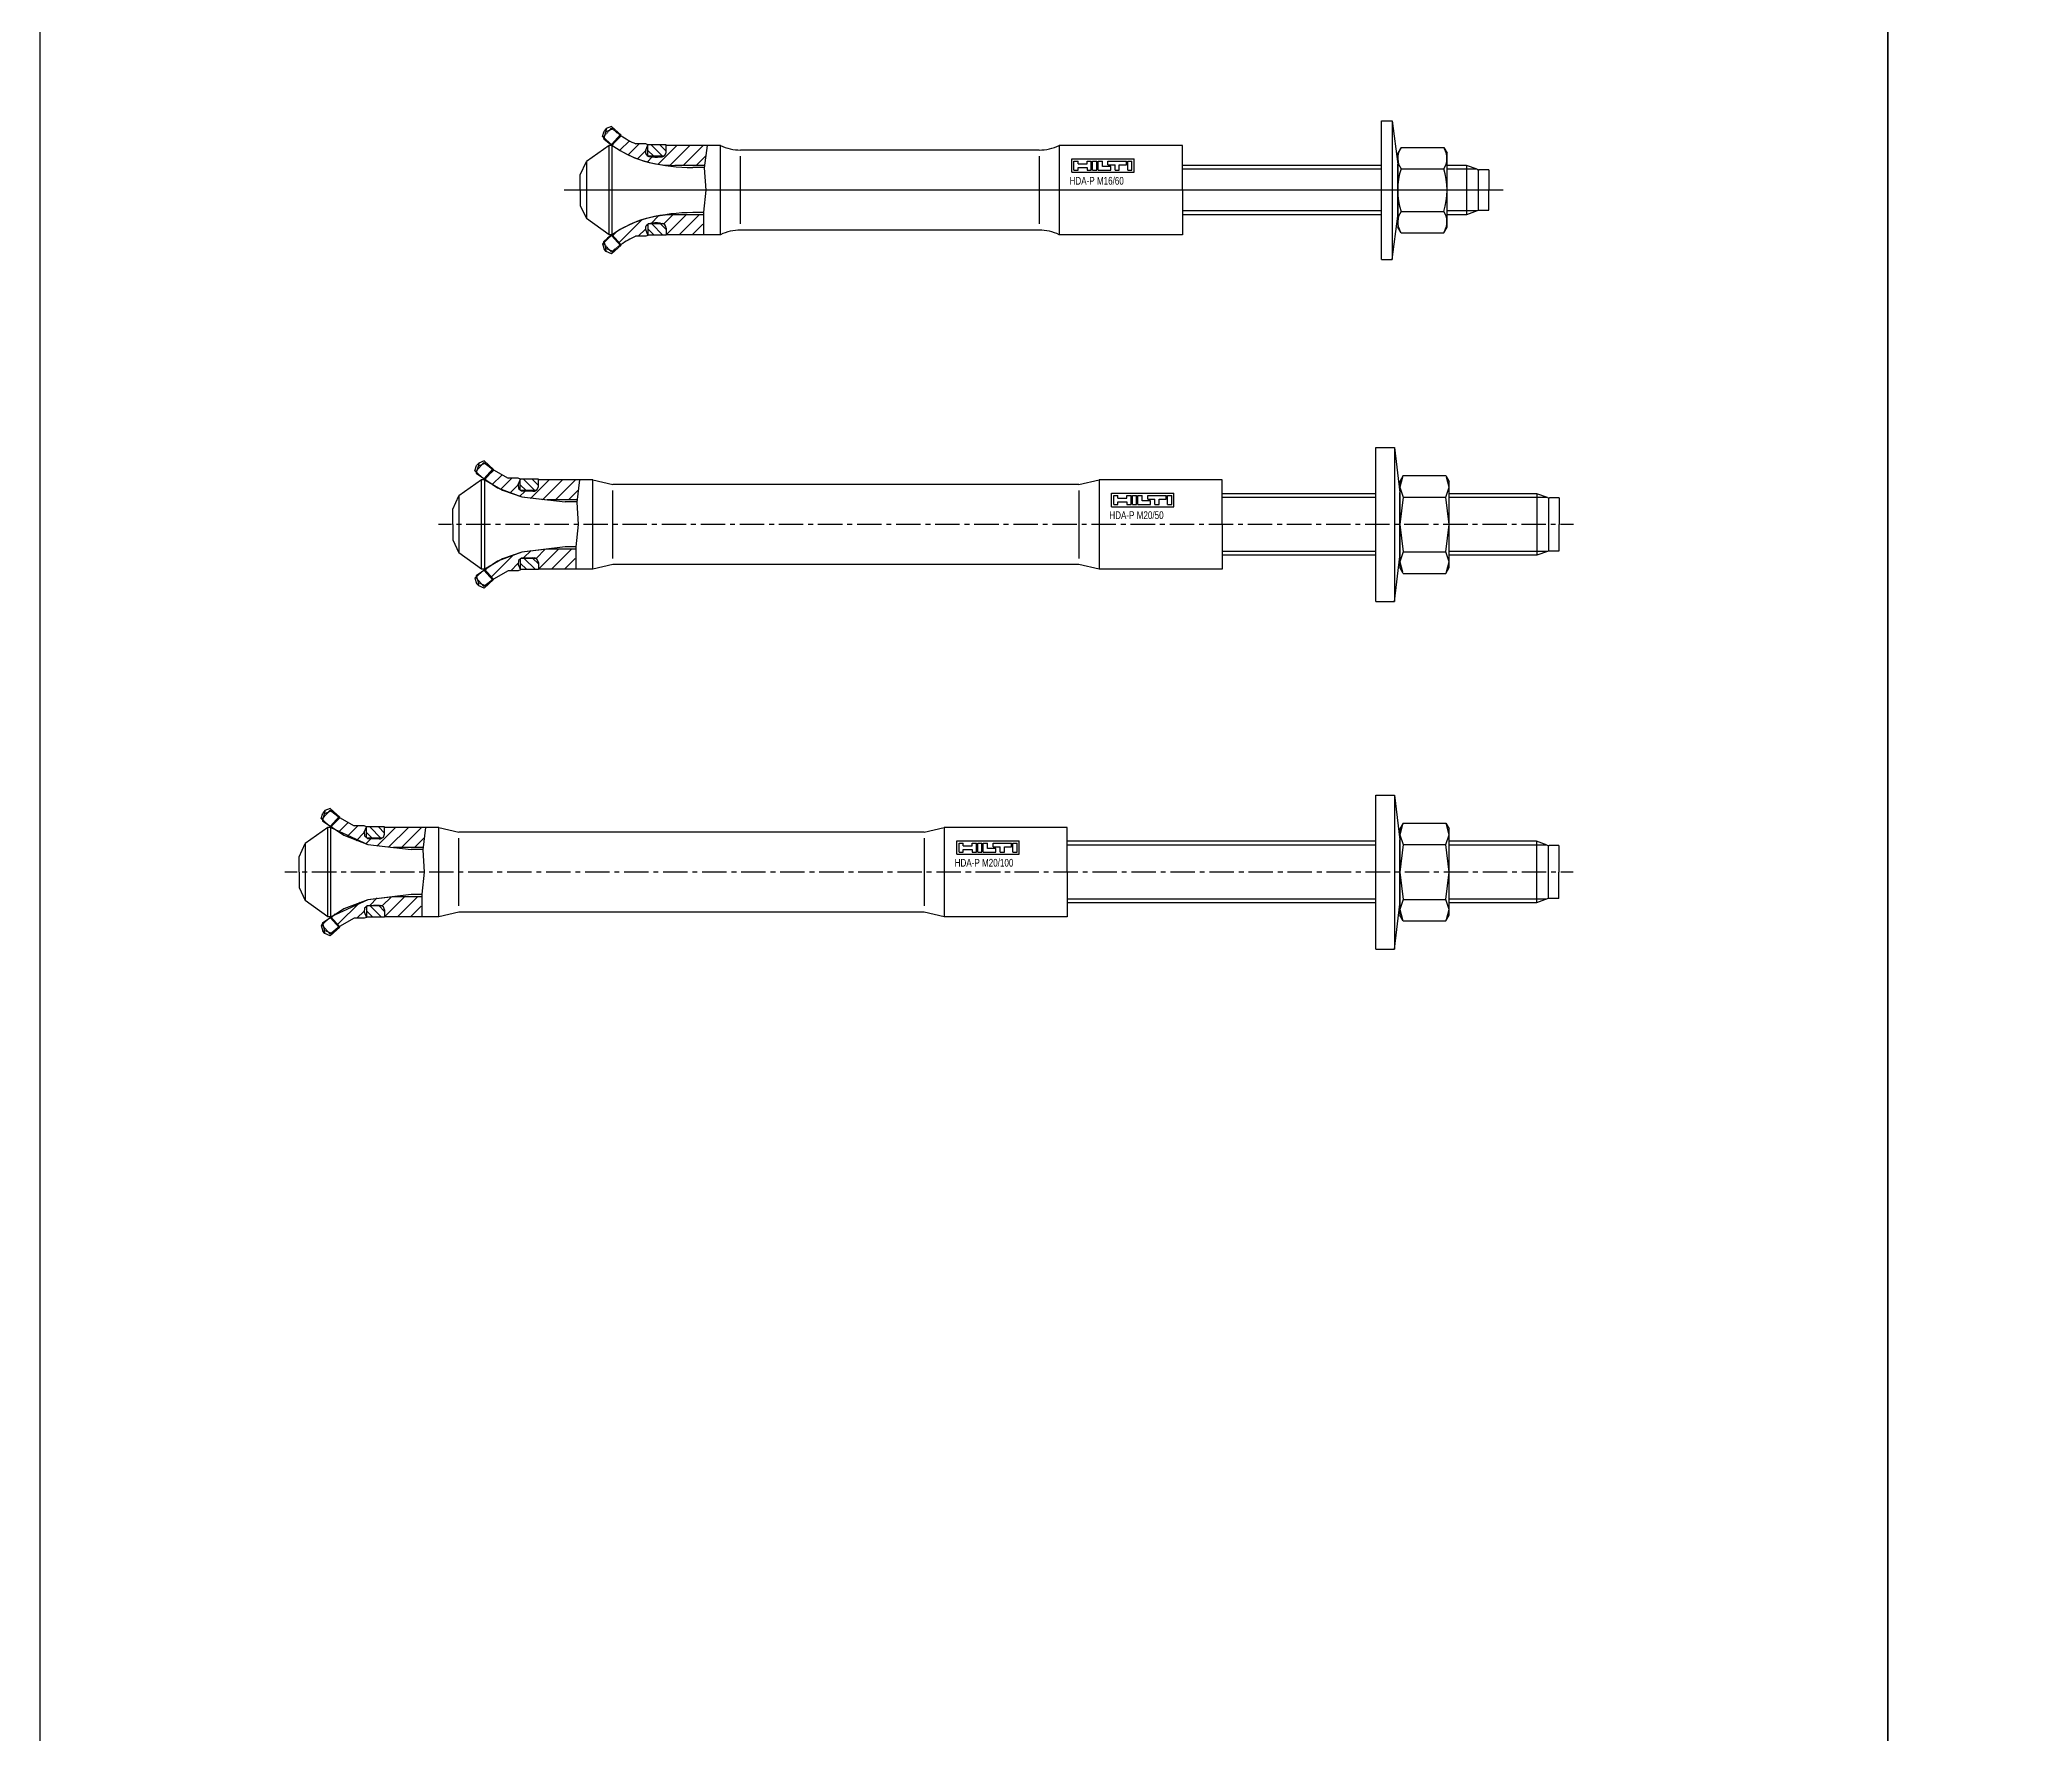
# Model space of a CAD drawing. Header units: millimetres. Extents: x 296 to 4896, y 152 to 3333.
# Drawn here: x 296 to 943, y 2233 to 2783 of the extents above; entities that cross this region are included whole.
import ezdxf

# ---------------------------------------------------------------- set-up
doc = ezdxf.new("R2010")
doc.units = ezdxf.units.MM
doc.linetypes.add('CENTERLI', pattern=[1, 0.75, -0.0625, 0.125, -0.0625])
doc.linetypes.add('DASHED', pattern=[0.25, 0.15625, -0.09375])
for name, color, linetype in [('1', 1, 'DASHED'), ('2', 3, 'Continuous'), ('3', 4, 'Continuous'), ('33', 3, 'Continuous'), ('4', 2, 'Continuous')]:
    doc.layers.add(name, color=color, linetype=linetype)
doc.styles.get("Standard").update_dxf_attribs({"font": 'arial.ttf'})

# ---------------------------------------------------------------- blocks, each defined once
blk = doc.blocks.new('HDA-P M16-60')
at = {"layer": '1'}
for p, q in [((-284.89, 20.15), (-287.4, 17.36)), ((-287.49, -17.22), (-287.53, -17.1)), ((-284.89, -20.15), (-287.4, -17.36))]:
    blk.add_line(p, q, dxfattribs=at)
at = {"layer": '1', "linetype": 'CENTERLI'}
blk.add_line((4.65, 0), (-300.25, 0), dxfattribs=at)
at = {"layer": '1'}
for centre, radius, start, end in [((-264.31, 43), 30.75, 228, 235.29168), ((-287.03, 17.03), 0.5, 138, 167.03084), ((-287.03, -17.03), 0.5, 187.20178, 222), ((-264.31, -43), 30.75, 124.70832, 132)]:
    blk.add_arc(centre, radius, start, end, dxfattribs=at)
at = {"layer": '2'}
for p, q in [((-286.56, 19.96), (-287.27, 19.17)), ((-284.15, 20.04), (-286.68, 18.96)), ((-286.56, 19.96), (-286.68, 18.96)), ((-284.86, 20.68), (-286.56, 19.96)), ((-281.73, 17.85), (-284.86, 20.68)), ((-287.81, 17.41), (-287.27, 19.17)), ((-284.67, 14.58), (-287.81, 17.41)), ((-287.3, 16.95), (-286.68, 18.96)), ((-281.95, 18.05), (-284.89, 14.78)), ((-281.82, 17.72), (-284.69, 14.54)), ((-281.73, 17.85), (-284.67, 14.58)), ((-273.76, 15), (-277.03, 15)), ((-273.05, 14.71), (-273.76, 15)), ((-273.75, 12.97), (-273.05, 14.71)), ((-273.07, 11.09), (-273.07, 14.65)), ((-267.17, 14.65), (-273.07, 14.65)), ((-267.17, 12.32), (-267.17, 14.65)), ((-249.5, 14.5), (-267.17, 14.5)), ((-267.17, 12.32), (-267.17, 14.5)), ((-249.5, -14.5), (-249.5, 14.5)), ((-146.04, 13), (-242.97, 13)), ((-99.5, 14.5), (-139.5, 14.5)), ((-139.5, 14.5), (-139.5, -14.5)), ((-99.5, 0), (-99.5, 14.5)), ((-28.52, 13.86), (-29.59, 12)), ((-28.52, 13.86), (-14.66, 13.86)), ((-14.66, 13.86), (-13.59, 12)), ((-267.97, 11), (-272.92, 11)), ((-268.97, 10.77), (-268.47, 10.84)), ((-254.68, 8), (-264.31, 8)), ((-29.59, 12), (-29.59, -12)), ((-28.52, 6.93), (-14.66, 6.93)), ((-13.59, -12), (-13.59, 12)), ((-99.5, 0), (-99.5, -14.5)), ((-273.07, -11.09), (-273.07, -14.65)), ((-267.97, -11), (-272.92, -11)), ((-268.97, -10.77), (-268.47, -10.84)), ((-267.17, -12.32), (-267.17, -14.65)), ((-267.17, -12.32), (-267.17, -14.5)), ((-255.11, -8), (-264.31, -8)), ((-28.52, -13.86), (-29.59, -12)), ((-28.52, -6.93), (-14.66, -6.93)), ((-14.66, -13.86), (-13.59, -12)), ((-284.67, -14.58), (-287.81, -17.41)), ((-287.81, -17.41), (-287.27, -19.17)), ((-287.3, -16.95), (-286.68, -18.96)), ((-286.56, -19.96), (-287.27, -19.17)), ((-286.56, -19.96), (-286.68, -18.96)), ((-284.15, -20.04), (-286.68, -18.96)), ((-281.95, -18.05), (-284.89, -14.78)), ((-281.73, -17.85), (-284.86, -20.68)), ((-281.82, -17.72), (-284.69, -14.54)), ((-281.73, -17.85), (-284.67, -14.58)), ((-273.76, -15), (-277.03, -15)), ((-273.05, -14.71), (-273.76, -15)), ((-273.75, -12.97), (-273.05, -14.71)), ((-267.17, -14.65), (-273.07, -14.65)), ((-249.5, -14.5), (-267.17, -14.5)), ((-146.04, -13), (-242.97, -13)), ((-99.5, -14.5), (-139.5, -14.5)), ((-28.52, -13.86), (-14.66, -13.86)), ((-284.86, -20.68), (-286.56, -19.96))]:
    blk.add_line(p, q, dxfattribs=at)
for centre, radius, start, end in [((-287.03, 17.03), 0.5, 167.03084, 228.8304), ((-264.31, 43), 35, 228.8304, 270), ((-264.31, 43), 30.75, 235.29168, 245.58409), ((-272.36, 12.41), 1.5, 158, 256.41637), ((-242.97, 28), 15, 244.15807, 270), ((-146.04, 28), 15, 270, 295.84193), ((-23.52, 10.37), 6.07, 150, 214.56509), ((-19.66, 10.37), 6.07, 325.43491, 30), ((-270.36, 20.67), 10, 256.41637, 278), ((-268.67, 12.32), 1.5, 278, 0), ((-6.66, 0), 22.93, 162.41205, 197.58795), ((-36.52, 0), 22.93, 342.41205, 17.58795), ((-264.31, -43), 35, 90, 131.1696), ((-272.36, -12.41), 1.5, 103.58363, 202), ((-270.36, -20.67), 10, 82, 103.58363), ((-268.67, -12.32), 1.5, 0, 82), ((-23.52, -10.37), 6.07, 145.43491, 210), ((-19.66, -10.37), 6.07, 330, 34.56509), ((-287.03, -17.03), 0.5, 131.1696, 187.20178), ((-264.31, -43), 30.75, 114.41591, 124.70832), ((-242.97, -28), 15, 90, 115.84193), ((-146.04, -28), 15, 64.15807, 90)]:
    blk.add_arc(centre, radius, start, end, dxfattribs=at)
at = {"layer": '3', "color": 3}
for p, q in [((-34.89, -22.5), (-34.89, 22.5)), ((-34.89, 22.5), (-31.36, 22.5)), ((-31.36, 22.5), (-31.36, -22.5)), ((-31.36, 22.5), (-29.59, 8.42)), ((-29.59, -8.42), (-29.59, 8.42)), ((-31.36, -22.5), (-29.59, -8.42)), ((-34.89, -22.5), (-31.36, -22.5))]:
    blk.add_line(p, q, dxfattribs=at)
at = {"layer": '3'}
for p, q in [((-242.97, -11), (-242.97, 11)), ((-146.04, 11), (-146.04, -11))]:
    blk.add_line(p, q, dxfattribs=at)
at = {"layer": '3', "color": 1}
for p, q in [((-135.46, 5.77), (-135.46, 10.14)), ((-135.46, 10.14), (-115.17, 10.14)), ((-134.74, 6.5), (-134.74, 9.41)), ((-134.74, 9.41), (-133.37, 9.41)), ((-134.74, 6.5), (-133.37, 6.5)), ((-133.37, 8.55), (-133.37, 9.41)), ((-133.37, 8.55), (-130.45, 8.55)), ((-133.37, 6.5), (-133.37, 7.35)), ((-133.37, 7.35), (-130.45, 7.35)), ((-130.45, 9.41), (-129.08, 9.41)), ((-130.45, 8.55), (-130.45, 9.41)), ((-130.45, 7.35), (-130.45, 6.5)), ((-130.45, 6.5), (-129.08, 6.5)), ((-129.08, 6.5), (-129.08, 9.41)), ((-128.66, 9.41), (-127.29, 9.41)), ((-128.66, 6.5), (-128.66, 9.41)), ((-128.66, 6.5), (-127.29, 6.5)), ((-127.29, 6.5), (-127.29, 9.41)), ((-126.86, 9.41), (-125.49, 9.41)), ((-126.86, 6.5), (-126.86, 9.41)), ((-126.86, 6.5), (-122.75, 6.5)), ((-125.49, 7.69), (-125.49, 9.41)), ((-122.75, 7.69), (-125.49, 7.69)), ((-123.69, 9.41), (-117.69, 9.41)), ((-123.69, 8.21), (-123.69, 9.41)), ((-123.69, 8.21), (-121.38, 8.21)), ((-122.75, 6.5), (-122.75, 7.69)), ((-121.38, 6.5), (-121.38, 8.21)), ((-121.38, 6.5), (-120.01, 6.5)), ((-120.01, 6.5), (-120.01, 8.21)), ((-120.01, 8.21), (-117.69, 8.21)), ((-117.69, 8.21), (-117.69, 9.41)), ((-117.26, 9.41), (-115.89, 9.41)), ((-117.26, 6.5), (-117.26, 9.41)), ((-117.26, 6.5), (-115.89, 6.5)), ((-115.89, 6.5), (-115.89, 9.41)), ((-115.17, 5.77), (-115.17, 10.14)), ((-135.46, 5.77), (-115.17, 5.77))]:
    blk.add_line(p, q, dxfattribs=at)
at = {"layer": '3'}
blk.add_lwpolyline([(-253.83, 14.5), (-254.74, 7.25), (-254.23, -0.02), (-254.99, -7.22), (-254.99, -14.5)], dxfattribs=at)
at = {"layer": '33'}
for p, q in [((-285.63, 14.5), (-293.02, 9.25)), ((-284.63, 14.5), (-285.63, 14.5)), ((-285.63, -14.5), (-285.63, 14.5)), ((-284.63, -14.5), (-284.63, 14.5)), ((-295, 5), (-293.02, 9.25)), ((-293.02, 9.25), (-293.02, -9.25)), ((-254.74, 7.3), (-258.5, 7.3)), ((-34.89, 8), (-99.5, 8)), ((-7.31, 8), (-13.59, 8)), ((-3.83, 6.74), (-7.31, 8)), ((-7.31, 8), (-7.31, -8)), ((-3.5, 6.65), (-3.5, -6.65)), ((0, 6.61), (-3.15, 6.61)), ((0, 6.61), (0, 0)), ((-295, 0), (-295, 5)), ((-295, 0), (-295, -5)), ((-295, -5), (-293.02, -9.25)), ((0, -6.57), (0, 0)), ((-285.63, -14.5), (-293.02, -9.25)), ((-255, -7.3), (-258.5, -7.3)), ((-34.89, -8), (-99.5, -8)), ((-7.31, -8), (-13.59, -8)), ((-3.83, -6.74), (-7.31, -8)), ((0, -6.62), (-3.15, -6.62)), ((-284.63, -14.5), (-285.63, -14.5))]:
    blk.add_line(p, q, dxfattribs=at)
at = {"layer": '33', "color": 1}
for p, q in [((-34.89, 6.77), (-99.5, 6.77)), ((-3.93, 6.77), (-13.59, 6.77)), ((-34.89, -6.77), (-99.5, -6.77)), ((-3.93, -6.77), (-13.59, -6.77))]:
    blk.add_line(p, q, dxfattribs=at)
at = {"layer": '33'}
for centre, radius, start, end in [((-264.31, 43), 35, 234.5168, 256.27087), ((-257.84, 72.3), 65, 256.85416, 269.4167), ((-3.15, 8.61), 2, 250, 270), ((-264.31, -43), 35, 103.72913, 125.4832), ((-257.84, -72.3), 65, 90.5833, 103.14584), ((-3.15, -8.62), 2, 90, 110)]:
    blk.add_arc(centre, radius, start, end, dxfattribs=at)
at = {"layer": '4'}
for p, q in [((-281.71, 17.64), (-283.57, 15.78)), ((-282.19, 12.92), (-279.07, 16.04)), ((-275.87, 15), (-279.42, 11.45)), ((-272, 14.65), (-268.25, 10.9)), ((-269.71, 8.43), (-263.64, 14.5)), ((-267.17, 12.65), (-269.17, 14.65)), ((-259.4, 14.5), (-265.84, 8.05)), ((-261.65, 8), (-255.15, 14.5)), ((-276.44, 10.18), (-273.78, 12.85)), ((-271.62, 10.76), (-273.21, 9.17)), ((-271.18, 11), (-273.07, 12.89)), ((-254.29, 11.12), (-257.41, 8)), ((-282.44, -17.03), (-275.15, -9.74)), ((-273.82, -12.65), (-276.17, -15)), ((-270.99, -14.65), (-273.07, -12.56)), ((-269.58, -8.41), (-271.99, -10.82)), ((-271.81, -11), (-268.16, -14.65)), ((-267.17, -12.81), (-269.08, -10.9)), ((-267.94, -11.02), (-264.95, -8.02)), ((-260.68, -8), (-267.17, -14.49)), ((-262.94, -14.5), (-256.44, -8)), ((-255.24, -11.04), (-258.7, -14.5)), ((-283.21, -13.56), (-284.45, -14.8))]:
    blk.add_line(p, q, dxfattribs=at)
at = {"layer": '3', "color": 4, "width": 0.75}
blk.add_text('HDA-P M16/60', height=2.5, dxfattribs=at).set_placement((-136.14, 1.77))
blk = doc.blocks.new('HDA-P M20-50')
at = {"color": 1}
for p, q in [((-145.38, 5.78), (-145.38, 10.15)), ((-145.38, 10.15), (-125.09, 10.15)), ((-144.66, 6.51), (-144.66, 9.42)), ((-144.66, 9.42), (-143.29, 9.42)), ((-144.66, 6.51), (-143.29, 6.51)), ((-143.29, 8.57), (-143.29, 9.42)), ((-143.29, 8.57), (-140.37, 8.57)), ((-143.29, 6.51), (-143.29, 7.37)), ((-143.29, 7.37), (-140.37, 7.37)), ((-140.37, 9.42), (-139, 9.42)), ((-140.37, 8.57), (-140.37, 9.42)), ((-140.37, 7.37), (-140.37, 6.51)), ((-140.37, 6.51), (-139, 6.51)), ((-139, 6.51), (-139, 9.42)), ((-138.57, 9.42), (-137.2, 9.42)), ((-138.57, 6.51), (-138.57, 9.42)), ((-138.57, 6.51), (-137.2, 6.51)), ((-137.2, 6.51), (-137.2, 9.42)), ((-136.78, 9.42), (-135.41, 9.42)), ((-136.78, 6.51), (-136.78, 9.42)), ((-136.78, 6.51), (-132.66, 6.51)), ((-135.41, 7.71), (-135.41, 9.42)), ((-132.66, 7.71), (-135.41, 7.71)), ((-133.61, 9.42), (-127.61, 9.42)), ((-133.61, 8.22), (-133.61, 9.42)), ((-133.61, 8.22), (-131.29, 8.22)), ((-132.66, 6.51), (-132.66, 7.71)), ((-131.29, 6.51), (-131.29, 8.22)), ((-131.29, 6.51), (-129.92, 6.51)), ((-129.92, 6.51), (-129.92, 8.22)), ((-129.92, 8.22), (-127.61, 8.22)), ((-127.61, 8.22), (-127.61, 9.42)), ((-127.18, 9.42), (-125.81, 9.42)), ((-127.18, 6.51), (-127.18, 9.42)), ((-127.18, 6.51), (-125.81, 6.51)), ((-125.81, 6.51), (-125.81, 9.42)), ((-125.09, 5.78), (-125.09, 10.15)), ((-145.38, 5.78), (-125.09, 5.78))]:
    blk.add_line(p, q, dxfattribs=at)
at = {"layer": '2'}
for points in [[(-349.15, 20.16), (-351.64, 17.37)], [(-350.81, 19.96), (-351.51, 19.19)], [(-348.41, 20.05), (-350.94, 18.98)], [(-350.81, 19.96), (-350.94, 18.98)], [(-349.11, 20.69), (-350.81, 19.96)], [(-349.15, 20.16), (-346.08, 17.74)], [(-345.98, 17.87), (-349.11, 20.69)], [(-59.49, -25), (-59.49, 25.01)], [(-59.49, 25.01), (-53.5, 25.01)], [(-53.5, 25.01), (-53.5, -25)], [(-53.5, 25.01), (-51.74, 10.43)], [(-349.88, 14.51), (-357.26, 9.26)], [(-352.06, 17.42), (-351.51, 19.19)], [(-348.92, 14.6), (-352.06, 17.42)], [(-351.64, 17.37), (-351.76, 17.15)], [(-351.76, 17.15), (-351.61, 16.67)], [(-351.61, 16.67), (-344.7, 11.95), (-336.88, 9.01), (-328.58, 8)], [(-351.55, 16.96), (-350.94, 18.98)], [(-349.88, -14.5), (-349.88, 14.51)], [(-348.89, 14.51), (-349.88, 14.51)], [(-346.2, 18.07), (-349.15, 14.8)], [(-346.08, 17.74), (-348.94, 14.55)], [(-345.98, 17.87), (-348.92, 14.6)], [(-348.89, -14.5), (-348.89, 14.51)], [(-348.89, 14.51), (-343.14, 11.19), (-336.88, 9.01)], [(-345.96, 17.66), (-347.83, 15.8)], [(-346.08, 17.74), (-341.28, 15.01)], [(-338.02, 15.01), (-341.28, 15.01)], [(-337.31, 14.73), (-338.02, 15.01)], [(-338.01, 12.98), (-337.31, 14.73)], [(-338.01, 12.98), (-337.95, 11.74), (-336.98, 10.96)], [(-331.44, 14.67), (-337.34, 14.67)], [(-337.34, 11.1), (-337.34, 14.67)], [(-331.44, 12.34), (-331.44, 14.67)], [(-313.79, 14.51), (-331.44, 14.51)], [(-331.44, 12.34), (-331.44, 14.51)], [(-313.79, -14.5), (-313.79, 14.51)], [(-313.79, 14.51), (-307.25, 13.01)], [(-155.95, 13.01), (-307.25, 13.01)], [(-155.95, 13.01), (-149.42, 14.51)], [(-149.42, 14.51), (-149.42, -14.5)], [(-109.45, 14.51), (-149.42, 14.51)], [(-109.45, 0), (-109.45, 14.51)], [(-50.67, 15.87), (-51.74, 14.01)], [(-51.74, 14.01), (-51.74, -14)], [(-50.91, 15.42), (-51.72, 12.15), (-50.67, 8.93)], [(-50.67, 15.87), (-36.81, 15.87)], [(-36.81, 15.87), (-35.74, 14.01)], [(-36.81, 8.93), (-35.75, 12.15), (-36.56, 15.42)], [(-35.74, -14), (-35.74, 14.01)], [(-359.25, 5), (-357.26, 9.26)], [(-357.26, 9.26), (-357.26, -9.25)], [(-332.23, 11.01), (-337.18, 11.01)], [(-336.98, 10.96), (-333.24, 10.78)], [(-336.88, 9.01), (-322.78, 7.31)], [(-333.24, 10.78), (-332.74, 10.85)], [(-332.74, 10.85), (-331.81, 11.35), (-331.44, 12.34)], [(-318.95, 8), (-328.58, 8)], [(-319.02, 7.31), (-322.78, 7.31)], [(-59.49, 10.01), (-109.45, 10.01)], [(-51.74, -10.42), (-51.74, 10.43)], [(-50.67, 8.93), (-51.74, 0), (-50.67, -8.92)], [(-50.67, 8.93), (-36.81, 8.93)], [(-36.81, -8.92), (-35.74, 0), (-36.81, 8.93)], [(-7.3, 10.01), (-35.74, 10.01)], [(-7.3, 10.01), (-7.3, -9.99)], [(-3.83, 8.75), (-7.3, 10.01)], [(-3.83, 8.75), (-3.14, 8.63)], [(-3.5, 8.65), (-3.5, -8.64)], [(0, 8.63), (-3.14, 8.63)], [(0, 8.63), (0, 0)], [(-359.25, 0), (-359.25, 5)], [(-359.25, 0), (-359.25, -4.99)], [(-109.45, 0), (-109.45, -14.5)], [(0, -8.57), (0, 0)], [(-359.25, -4.99), (-357.26, -9.25)], [(-349.88, -14.5), (-357.26, -9.25)], [(-328.58, -7.99), (-336.88, -8.99), (-344.7, -11.94), (-351.61, -16.66)], [(-336.88, -8.99), (-343.14, -11.18), (-348.89, -14.5)], [(-336.98, -10.95), (-337.95, -11.72), (-338.01, -12.97)], [(-337.34, -11.09), (-337.34, -14.66)], [(-332.23, -10.99), (-337.18, -10.99)], [(-333.24, -10.77), (-336.98, -10.95)], [(-322.78, -7.3), (-336.88, -8.99)], [(-333.24, -10.77), (-332.74, -10.84)], [(-331.44, -12.32), (-331.81, -11.34), (-332.74, -10.84)], [(-331.44, -12.32), (-331.44, -14.66)], [(-331.44, -12.32), (-331.44, -14.5)], [(-319.39, -7.99), (-328.58, -7.99)], [(-319.28, -7.3), (-322.78, -7.3)], [(-59.49, -9.99), (-109.45, -9.99)], [(-53.5, -25), (-51.74, -10.42)], [(-50.67, -8.92), (-51.72, -12.14), (-50.91, -15.41)], [(-50.67, -8.92), (-36.81, -8.92)], [(-36.56, -15.41), (-35.75, -12.14), (-36.81, -8.92)], [(-7.3, -9.99), (-35.74, -9.99)], [(-3.83, -8.73), (-7.3, -9.99)], [(-3.14, -8.62), (-3.83, -8.73)], [(0, -8.62), (-3.14, -8.62)], [(-348.92, -14.59), (-352.06, -17.41)], [(-352.06, -17.41), (-351.51, -19.18)], [(-351.74, -17.22), (-351.78, -17.1)], [(-351.61, -16.66), (-351.77, -17.09)], [(-351.77, -17.09), (-351.64, -17.36)], [(-349.15, -20.15), (-351.64, -17.36)], [(-351.55, -16.95), (-350.94, -18.96)], [(-350.81, -19.96), (-351.51, -19.18)], [(-350.81, -19.96), (-350.94, -18.96)], [(-348.41, -20.04), (-350.94, -18.96)], [(-348.89, -14.5), (-349.88, -14.5)], [(-346.2, -18.06), (-349.15, -14.79)], [(-346.08, -17.73), (-349.15, -20.15)], [(-345.98, -17.86), (-349.11, -20.68)], [(-346.08, -17.73), (-348.94, -14.54)], [(-345.98, -17.86), (-348.92, -14.59)], [(-347.46, -13.56), (-348.71, -14.8)], [(-341.28, -15), (-346.08, -17.73)], [(-338.02, -15), (-341.28, -15)], [(-337.31, -14.71), (-338.02, -15)], [(-338.01, -12.97), (-337.31, -14.71)], [(-331.44, -14.66), (-337.34, -14.66)], [(-313.79, -14.5), (-331.44, -14.5)], [(-307.25, -13), (-313.79, -14.5)], [(-155.95, -13), (-307.25, -13)], [(-149.42, -14.5), (-155.95, -13)], [(-109.45, -14.5), (-149.42, -14.5)], [(-50.67, -15.86), (-51.74, -14)], [(-50.67, -15.86), (-36.81, -15.86)], [(-36.81, -15.86), (-35.74, -14)], [(-349.11, -20.68), (-350.81, -19.96)], [(-59.49, -25), (-53.5, -25)]]:
    blk.add_lwpolyline(points, dxfattribs=at)
at = {"layer": '3'}
for points in [[(-318.11, 14.51), (-319.02, 7.26)], [(-319.02, 7.26), (-318.51, -0.01)], [(-307.25, -10.99), (-307.25, 11.01)], [(-155.95, 11.01), (-155.95, -10.99)], [(-318.51, -0.01), (-319.27, -7.22)], [(-319.27, -7.22), (-319.27, -14.5)]]:
    blk.add_lwpolyline(points, dxfattribs=at)
at = {"layer": '33', "color": 1}
for points in [[(-59.49, 8.78), (-109.45, 8.78)], [(-3.92, 8.78), (-35.74, 8.78)], [(-359.62, 0), (-363.84, 0)], [(-356.46, 0), (-358.05, 0)], [(-346.95, 0), (-354.87, 0)], [(-343.77, 0), (-345.36, 0)], [(-334.26, 0), (-342.18, 0)], [(-331.08, 0), (-332.67, 0)], [(-321.57, 0), (-329.49, 0)], [(-318.39, 0), (-319.98, 0)], [(-308.88, 0), (-316.8, 0)], [(-305.7, 0), (-307.29, 0)], [(-296.19, 0), (-304.11, 0)], [(-293.01, 0), (-294.6, 0)], [(-283.5, 0), (-291.42, 0)], [(-280.32, 0), (-281.91, 0)], [(-270.81, 0), (-278.73, 0)], [(-267.63, 0), (-269.22, 0)], [(-258.12, 0), (-266.04, 0)], [(-254.94, 0), (-256.53, 0)], [(-245.43, 0), (-253.36, 0)], [(-242.25, 0), (-243.84, 0)], [(-232.74, 0), (-240.67, 0)], [(-229.56, 0), (-231.15, 0)], [(-220.05, 0), (-227.98, 0)], [(-216.87, 0), (-218.46, 0)], [(-207.36, 0), (-215.29, 0)], [(-204.18, 0), (-205.77, 0)], [(-194.67, 0), (-202.6, 0)], [(-191.49, 0), (-193.08, 0)], [(-181.98, 0), (-189.91, 0)], [(-178.8, 0), (-180.39, 0)], [(-169.29, 0), (-177.22, 0)], [(-166.12, 0), (-167.7, 0)], [(-156.6, 0), (-164.53, 0)], [(-153.43, 0), (-155.01, 0)], [(-143.91, 0), (-151.84, 0)], [(-140.74, 0), (-142.32, 0)], [(-131.22, 0), (-139.15, 0)], [(-128.05, 0), (-129.63, 0)], [(-118.53, 0), (-126.46, 0)], [(-115.36, 0), (-116.94, 0)], [(-105.84, 0), (-113.77, 0)], [(-102.67, 0), (-104.25, 0)], [(-93.15, 0), (-101.08, 0)], [(-89.98, 0), (-91.56, 0)], [(-80.46, 0), (-88.39, 0)], [(-77.29, 0), (-78.88, 0)], [(-67.77, 0), (-75.7, 0)], [(-64.6, 0), (-66.19, 0)], [(-55.08, 0), (-63.01, 0)], [(-51.91, 0), (-53.5, 0)], [(-42.39, 0), (-50.32, 0)], [(-39.22, 0), (-40.81, 0)], [(-29.7, 0), (-37.63, 0)], [(-26.53, 0), (-28.12, 0)], [(-17.01, 0), (-24.94, 0)], [(-13.84, 0), (-15.43, 0)], [(-4.32, 0), (-12.25, 0)], [(-1.15, 0), (-2.74, 0)], [(4.64, 0), (0.44, 0)], [(-59.49, -8.77), (-109.45, -8.77)], [(-3.92, -8.77), (-35.74, -8.77)]]:
    blk.add_lwpolyline(points, dxfattribs=at)
at = {"layer": '4'}
for points in [[(-346.44, 12.94), (-343.33, 16.04)], [(-340.13, 15.01), (-343.67, 11.47)], [(-336.27, 14.67), (-332.53, 10.91)], [(-333.97, 8.44), (-327.91, 14.51)], [(-331.44, 12.67), (-333.44, 14.67)], [(-323.67, 14.51), (-330.11, 8.06)], [(-325.92, 8), (-319.44, 14.51)], [(-340.71, 10.19), (-338.03, 12.85)], [(-335.89, 10.77), (-337.48, 9.18)], [(-335.45, 11.01), (-337.34, 12.9)], [(-318.56, 11.14), (-321.68, 8)], [(-346.7, -17.03), (-339.41, -9.74)], [(-338.08, -12.65), (-340.42, -15)], [(-335.26, -14.66), (-337.34, -12.56)], [(-333.84, -8.4), (-336.26, -10.82)], [(-336.07, -10.99), (-332.42, -14.66)], [(-331.44, -12.81), (-333.35, -10.9)], [(-332.21, -11.02), (-329.22, -8.02)], [(-324.96, -7.99), (-331.44, -14.49)], [(-327.22, -14.5), (-320.72, -7.99)], [(-319.52, -11.04), (-322.97, -14.5)]]:
    blk.add_lwpolyline(points, dxfattribs=at)
at = {"layer": '3', "color": 4, "width": 0.75}
blk.add_text('HDA-P M20/50', height=2.5, dxfattribs=at).set_placement((-146.06, 1.78))
blk = doc.blocks.new('HDA-P M20-100')
at = {"color": 1}
for p, q in [((-195.53, 5.76), (-195.53, 10.13)), ((-195.53, 10.13), (-175.23, 10.13)), ((-194.8, 6.49), (-194.8, 9.4)), ((-194.8, 9.4), (-193.43, 9.4)), ((-194.8, 6.49), (-193.43, 6.49)), ((-193.43, 8.55), (-193.43, 9.4)), ((-193.43, 8.55), (-190.52, 8.55)), ((-193.43, 6.49), (-193.43, 7.35)), ((-193.43, 7.35), (-190.52, 7.35)), ((-190.52, 9.4), (-189.15, 9.4)), ((-190.52, 8.55), (-190.52, 9.4)), ((-190.52, 7.35), (-190.52, 6.49)), ((-190.52, 6.49), (-189.15, 6.49)), ((-189.15, 6.49), (-189.15, 9.4)), ((-188.72, 9.4), (-187.35, 9.4)), ((-188.72, 6.49), (-188.72, 9.4)), ((-188.72, 6.49), (-187.35, 6.49)), ((-187.35, 6.49), (-187.35, 9.4)), ((-186.93, 9.4), (-185.55, 9.4)), ((-186.93, 6.49), (-186.93, 9.4)), ((-186.93, 6.49), (-182.81, 6.49)), ((-185.55, 7.69), (-185.55, 9.4)), ((-182.81, 7.69), (-185.55, 7.69)), ((-183.76, 9.4), (-177.76, 9.4)), ((-183.76, 8.2), (-183.76, 9.4)), ((-183.76, 8.2), (-181.44, 8.2)), ((-182.81, 6.49), (-182.81, 7.69)), ((-181.44, 6.49), (-181.44, 8.2)), ((-181.44, 6.49), (-180.07, 6.49)), ((-180.07, 6.49), (-180.07, 8.2)), ((-180.07, 8.2), (-177.76, 8.2)), ((-177.76, 8.2), (-177.76, 9.4)), ((-177.33, 9.4), (-175.96, 9.4)), ((-177.33, 6.49), (-177.33, 9.4)), ((-177.33, 6.49), (-175.96, 6.49)), ((-175.96, 6.49), (-175.96, 9.4)), ((-175.23, 5.76), (-175.23, 10.13)), ((-195.53, 5.76), (-175.23, 5.76))]:
    blk.add_line(p, q, dxfattribs=at)
at = {"layer": '2'}
for points in [[(-399.01, 20.14), (-401.51, 17.35)], [(-400.68, 19.95), (-401.38, 19.16)], [(-398.27, 20.03), (-400.8, 18.95)], [(-400.68, 19.95), (-400.8, 18.95)], [(-398.99, 20.66), (-400.68, 19.95)], [(-399.01, 20.14), (-395.94, 17.71)], [(-395.85, 17.84), (-398.99, 20.66)], [(-59.42, -25), (-59.42, 24.99)], [(-59.42, 24.99), (-53.43, 24.99)], [(-53.43, 24.99), (-53.43, -25)], [(-53.43, 24.99), (-51.66, 10.41)], [(-399.74, 14.5), (-407.11, 9.24)], [(-401.92, 17.39), (-401.38, 19.16)], [(-398.8, 14.58), (-401.92, 17.39)], [(-401.51, 17.35), (-401.62, 17.13)], [(-401.62, 17.13), (-401.47, 16.65)], [(-401.47, 16.65), (-394.58, 11.93), (-386.76, 8.99), (-378.47, 7.99)], [(-401.41, 16.94), (-400.8, 18.95)], [(-399.74, -14.5), (-399.74, 14.5)], [(-398.76, 14.5), (-399.74, 14.5)], [(-396.08, 18.04), (-399.01, 14.78)], [(-395.96, 17.71), (-398.81, 14.54)], [(-395.85, 17.84), (-398.8, 14.58)], [(-398.76, -14.5), (-398.76, 14.5)], [(-398.76, 14.5), (-386.76, 8.99)], [(-395.83, 17.63), (-397.69, 15.77)], [(-395.94, 17.71), (-391.16, 15)], [(-387.91, 15), (-391.16, 15)], [(-387.19, 14.7), (-387.91, 15)], [(-387.9, 12.95), (-387.19, 14.7)], [(-387.9, 12.95), (-387.84, 11.71), (-386.86, 10.94)], [(-381.34, 14.65), (-387.22, 14.65)], [(-387.22, 11.08), (-387.22, 14.65)], [(-381.34, 12.32), (-381.34, 14.65)], [(-363.7, 14.5), (-381.34, 14.5)], [(-381.34, 12.32), (-381.34, 14.5)], [(-363.7, -14.5), (-363.7, 14.5)], [(-363.7, 14.5), (-357.17, 13)], [(-206.08, 13), (-357.17, 13)], [(-206.08, 13), (-199.57, 14.5)], [(-199.57, 14.5), (-199.57, -14.5)], [(-159.65, 14.5), (-199.57, 14.5)], [(-159.65, 0), (-159.65, 14.5)], [(-50.59, 15.85), (-51.66, 14)], [(-50.85, 15.4), (-51.66, 12.12), (-50.59, 8.92)], [(-51.66, 14), (-51.66, -14)], [(-50.59, 15.85), (-36.77, 15.85)], [(-36.77, 15.85), (-35.7, 14)], [(-36.77, 8.92), (-35.7, 12.12), (-36.51, 15.4)], [(-35.7, -14), (-35.7, 14)], [(-409.1, 4.99), (-407.11, 9.24)], [(-407.11, 9.24), (-407.11, -9.25)], [(-382.12, 10.99), (-387.06, 10.99)], [(-386.86, 10.94), (-383.12, 10.76)], [(-386.76, 8.99), (-372.67, 7.29)], [(-383.12, 10.76), (-382.62, 10.83)], [(-382.62, 10.83), (-381.7, 11.33), (-381.34, 12.32)], [(-368.86, 7.99), (-378.47, 7.99)], [(-368.92, 7.29), (-372.67, 7.29)], [(-59.42, 9.99), (-159.65, 9.99)], [(-51.66, -10.43), (-51.66, 10.41)], [(-50.59, 8.92), (-51.66, 0), (-50.59, -8.92)], [(-50.59, 8.92), (-36.77, 8.92)], [(-36.77, -8.92), (-35.7, 0), (-36.77, 8.92)], [(-7.29, 9.99), (-35.7, 9.99)], [(-3.92, 8.76), (-35.7, 8.76)], [(-7.29, 9.99), (-7.29, -10.01)], [(-3.83, 8.72), (-7.29, 9.99)], [(-3.83, 8.72), (-3.15, 8.61)], [(-3.5, 8.64), (-3.5, -8.65)], [(0, 8.61), (-3.15, 8.61)], [(0, 8.61), (0, 0)], [(-409.1, 0), (-409.1, -5)], [(-159.65, 0), (-159.65, -14.5)], [(0, -8.57), (0, 0)], [(-409.1, -5), (-407.11, -9.25)], [(-399.74, -14.5), (-407.11, -9.25)], [(-378.47, -8.01), (-386.76, -9.01), (-394.58, -11.94), (-401.47, -16.65)], [(-386.76, -9.01), (-398.76, -14.5)], [(-386.86, -10.95), (-387.84, -11.72), (-387.9, -12.97)], [(-387.22, -11.09), (-387.22, -14.65)], [(-382.12, -11.01), (-387.06, -11.01)], [(-383.12, -10.76), (-386.86, -10.95)], [(-372.67, -7.3), (-386.76, -9.01)], [(-383.12, -10.76), (-382.62, -10.85)], [(-381.34, -12.32), (-381.7, -11.35), (-382.62, -10.85)], [(-381.34, -12.32), (-381.34, -14.65)], [(-381.34, -12.32), (-381.34, -14.5)], [(-369.29, -8.01), (-378.47, -8.01)], [(-369.19, -7.3), (-372.67, -7.3)], [(-59.42, -10.01), (-159.65, -10.01)], [(-53.43, -25), (-51.66, -10.43)], [(-50.59, -8.92), (-51.66, -12.13), (-50.85, -15.42)], [(-50.59, -8.92), (-36.77, -8.92)], [(-36.51, -15.42), (-35.7, -12.13), (-36.77, -8.92)], [(-3.92, -8.78), (-35.7, -8.78)], [(-7.29, -10.01), (-35.7, -10.01)], [(-3.83, -8.74), (-7.29, -10.01)], [(-3.15, -8.61), (-3.83, -8.74)], [(0, -8.61), (-3.15, -8.61)], [(-398.8, -14.58), (-401.92, -17.4)], [(-401.92, -17.4), (-401.38, -19.18)], [(-401.6, -17.21), (-401.65, -17.11)], [(-401.47, -16.65), (-401.64, -17.09)], [(-401.64, -17.09), (-401.51, -17.36)], [(-399.01, -20.15), (-401.51, -17.36)], [(-401.41, -16.94), (-400.8, -18.96)], [(-400.68, -19.96), (-401.38, -19.18)], [(-400.68, -19.96), (-400.8, -18.96)], [(-398.27, -20.04), (-400.8, -18.96)], [(-398.76, -14.5), (-399.74, -14.5)], [(-396.08, -18.05), (-399.01, -14.78)], [(-395.94, -17.71), (-399.01, -20.15)], [(-395.85, -17.85), (-398.99, -20.68)], [(-395.96, -17.71), (-398.81, -14.54)], [(-395.85, -17.85), (-398.8, -14.58)], [(-397.34, -13.56), (-398.57, -14.81)], [(-391.16, -15), (-395.94, -17.71)], [(-387.91, -15), (-391.16, -15)], [(-387.19, -14.71), (-387.91, -15)], [(-387.9, -12.97), (-387.19, -14.71)], [(-381.34, -14.65), (-387.22, -14.65)], [(-363.7, -14.5), (-381.34, -14.5)], [(-357.17, -13), (-363.7, -14.5)], [(-206.08, -13), (-357.17, -13)], [(-199.57, -14.5), (-206.08, -13)], [(-159.65, -14.5), (-199.57, -14.5)], [(-50.59, -15.86), (-51.66, -14)], [(-50.59, -15.86), (-36.77, -15.86)], [(-36.77, -15.86), (-35.7, -14)], [(-398.99, -20.68), (-400.68, -19.96)], [(-59.42, -25), (-53.43, -25)]]:
    blk.add_lwpolyline(points, dxfattribs=at)
at = {"layer": '3'}
for points in [[(-368.02, 14.5), (-368.92, 7.25)], [(-368.92, 7.25), (-368.41, -0.03)], [(-357.17, -11.01), (-357.17, 10.99)], [(-206.08, 10.99), (-206.08, -11.01)], [(-368.41, -0.03), (-369.17, -7.22)], [(-369.17, -7.22), (-369.18, -14.5)]]:
    blk.add_lwpolyline(points, dxfattribs=at)
at = {"layer": '33', "color": 1}
for points in [[(-59.42, 8.76), (-159.65, 8.76)], [(-409.65, 0), (-413.68, 0)], [(-409.1, 0), (-409.1, 4.99)], [(-406.49, 0), (-408.07, 0)], [(-396.98, 0), (-404.89, 0)], [(-393.81, 0), (-395.4, 0)], [(-384.31, 0), (-392.22, 0)], [(-381.14, 0), (-382.72, 0)], [(-371.64, 0), (-379.55, 0)], [(-368.46, 0), (-370.05, 0)], [(-358.96, 0), (-366.88, 0)], [(-355.79, 0), (-357.38, 0)], [(-346.29, 0), (-354.21, 0)], [(-343.12, 0), (-344.71, 0)], [(-333.62, 0), (-341.54, 0)], [(-330.45, 0), (-332.03, 0)], [(-320.95, 0), (-328.87, 0)], [(-317.78, 0), (-319.36, 0)], [(-308.28, 0), (-316.2, 0)], [(-305.11, 0), (-306.69, 0)], [(-295.6, 0), (-303.53, 0)], [(-292.44, 0), (-294.02, 0)], [(-282.93, 0), (-290.86, 0)], [(-279.77, 0), (-281.35, 0)], [(-270.26, 0), (-278.19, 0)], [(-267.1, 0), (-268.68, 0)], [(-257.59, 0), (-265.5, 0)], [(-254.41, 0), (-256.01, 0)], [(-244.92, 0), (-252.83, 0)], [(-241.74, 0), (-243.34, 0)], [(-232.25, 0), (-240.16, 0)], [(-229.07, 0), (-230.66, 0)], [(-219.57, 0), (-227.49, 0)], [(-216.4, 0), (-217.98, 0)], [(-206.9, 0), (-214.82, 0)], [(-203.73, 0), (-205.31, 0)], [(-194.23, 0), (-202.15, 0)], [(-191.06, 0), (-192.64, 0)], [(-181.55, 0), (-189.48, 0)], [(-178.39, 0), (-179.97, 0)], [(-168.88, 0), (-176.81, 0)], [(-165.72, 0), (-167.3, 0)], [(-156.21, 0), (-164.14, 0)], [(-153.05, 0), (-154.63, 0)], [(-143.54, 0), (-151.47, 0)], [(-140.38, 0), (-141.96, 0)], [(-130.87, 0), (-138.8, 0)], [(-127.71, 0), (-129.29, 0)], [(-118.2, 0), (-126.11, 0)], [(-115.04, 0), (-116.62, 0)], [(-105.53, 0), (-113.44, 0)], [(-102.35, 0), (-103.95, 0)], [(-92.86, 0), (-100.77, 0)], [(-89.68, 0), (-91.26, 0)], [(-80.19, 0), (-88.1, 0)], [(-77.01, 0), (-78.59, 0)], [(-67.5, 0), (-75.43, 0)], [(-64.34, 0), (-65.92, 0)], [(-54.83, 0), (-62.76, 0)], [(-51.67, 0), (-53.25, 0)], [(-42.16, 0), (-50.09, 0)], [(-39, 0), (-40.58, 0)], [(-29.49, 0), (-37.42, 0)], [(-26.33, 0), (-27.91, 0)], [(-16.82, 0), (-24.75, 0)], [(-13.66, 0), (-15.24, 0)], [(-4.15, 0), (-12.08, 0)], [(-0.99, 0), (-2.57, 0)], [(4.64, 0), (0.59, 0)], [(-190.89, -0.02), (-192.47, -0.02)], [(-181.37, -0.02), (-189.3, -0.02)], [(-178.2, -0.02), (-179.78, -0.02)], [(-59.42, -8.78), (-159.65, -8.78)]]:
    blk.add_lwpolyline(points, dxfattribs=at)
at = {"layer": '4'}
for points in [[(-396.31, 12.91), (-393.21, 16.02)], [(-390.01, 15), (-393.55, 11.44)], [(-386.15, 14.65), (-382.41, 10.9)], [(-383.85, 8.42), (-377.81, 14.5)], [(-381.34, 12.64), (-383.33, 14.65)], [(-373.58, 14.5), (-380, 8.05)], [(-375.82, 7.99), (-369.34, 14.5)], [(-390.59, 10.17), (-387.92, 12.83)], [(-385.77, 10.75), (-387.36, 9.15)], [(-385.33, 10.99), (-387.22, 12.89)], [(-368.48, 11.12), (-371.59, 7.99)], [(-396.56, -17.04), (-389.29, -9.75)], [(-387.96, -12.66), (-390.3, -15)], [(-385.14, -14.65), (-387.22, -12.56)], [(-383.73, -8.41), (-386.14, -10.82)], [(-385.95, -11.01), (-382.31, -14.65)], [(-381.34, -12.81), (-383.23, -10.9)], [(-382.1, -11.02), (-379.11, -8.02)], [(-374.86, -8.01), (-381.34, -14.5)], [(-377.11, -14.5), (-370.61, -8.01)], [(-369.42, -11.03), (-372.87, -14.5)]]:
    blk.add_lwpolyline(points, dxfattribs=at)
at = {"layer": '3', "color": 4, "width": 0.75}
blk.add_text('HDA-P M20/100', height=2.5, dxfattribs=at).set_placement((-196.21, 1.77))

msp = doc.modelspace()

# ---------------------------------------------------------------- linework, layer by layer
at = {"color": 18, "true_color": 0x000000}
for points in [[(295.77, 2201.55), (895.77, 2201.55), (895.77, 3133.26), (295.77, 3133.26)], [(895.77, 2201.55), (1495.77, 2201.55), (1495.77, 3133.26), (895.77, 3133.26)]]:
    msp.add_lwpolyline(points, close=True, dxfattribs=at)

# ---------------------------------------------------------------- block references
for name, p in [('HDA-P M16-60', (766.26, 2734.5)), ('HDA-P M20-50', (789.1, 2625.89)), ('HDA-P M20-100', (789.02, 2513.02))]:
    msp.add_blockref(name, p)

doc.saveas('drawing.dxf')
